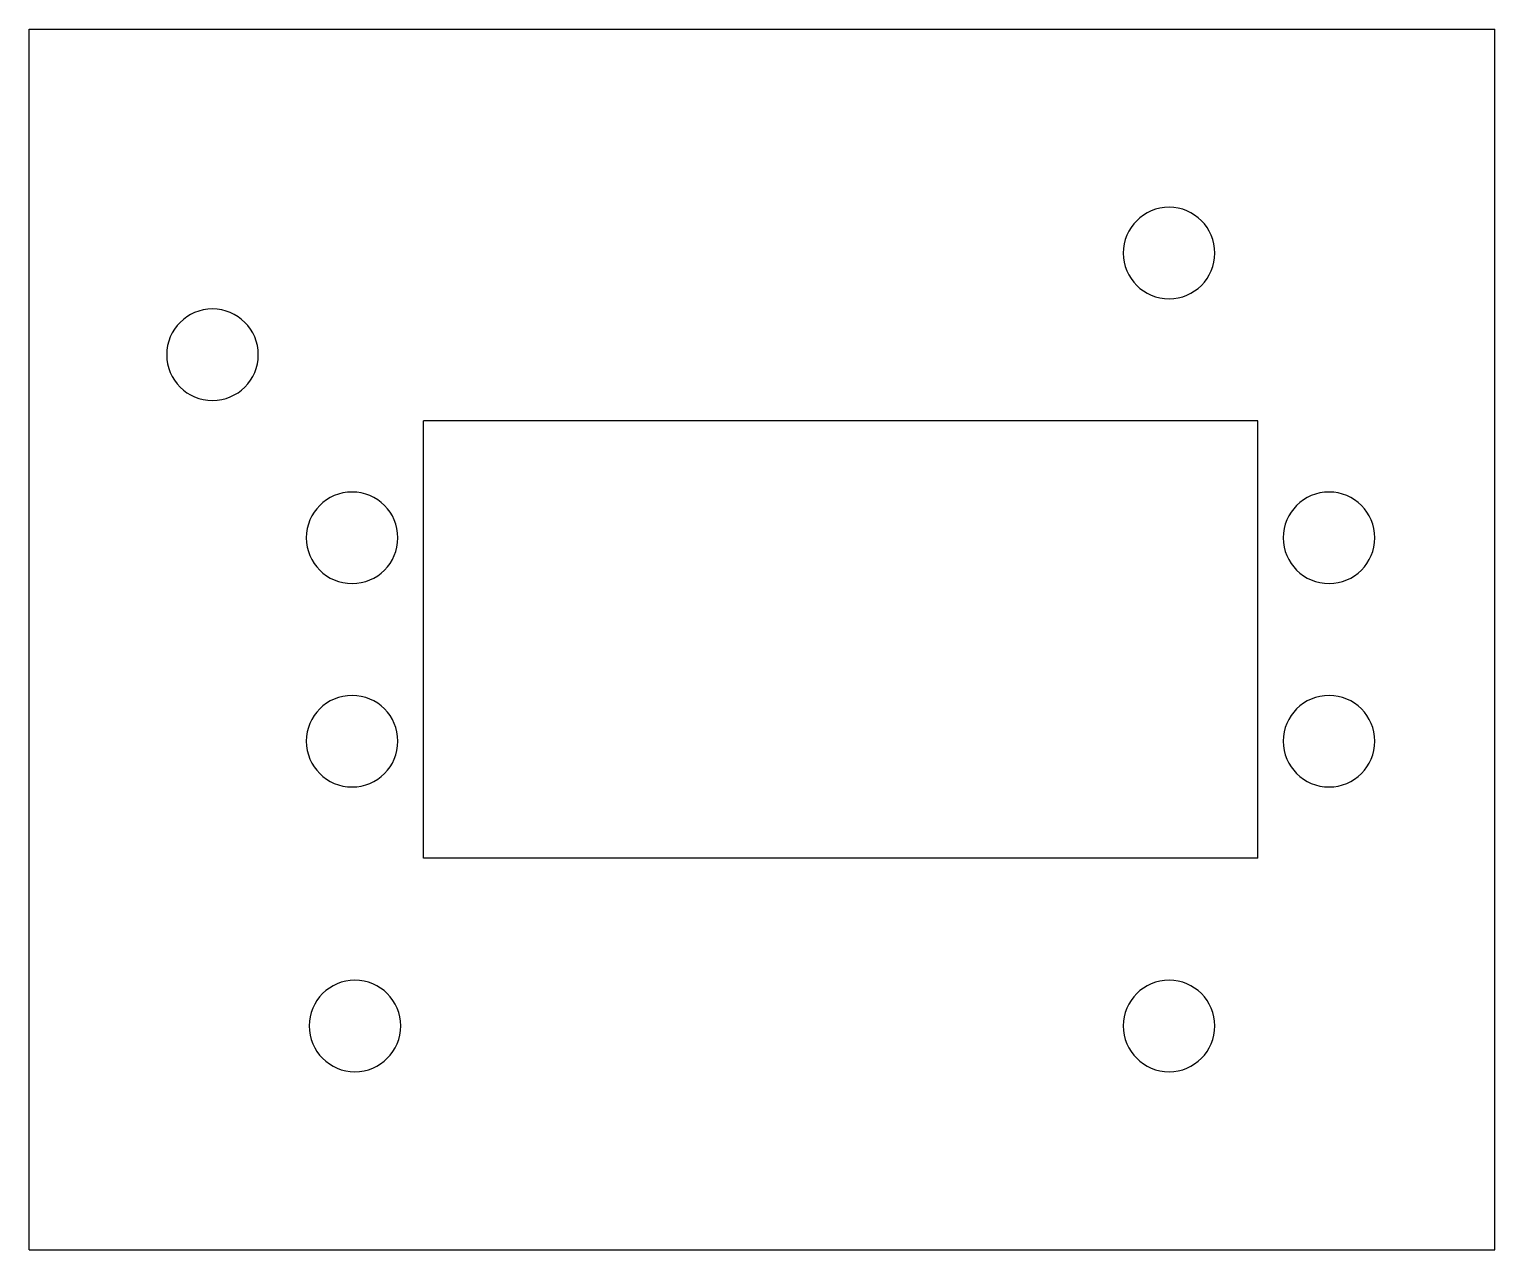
# Model space of a CAD drawing. Header units: millimetres. Extents: x 0 to 72, y 0 to 60.
import ezdxf

# ---------------------------------------------------------------- set-up
doc = ezdxf.new("R2010")
doc.units = ezdxf.units.MM

msp = doc.modelspace()

# ---------------------------------------------------------------- linework, layer by layer
for p, q in [((0, 0), (0, 60)), ((0, 60), (72, 60)), ((72, 0), (72, 60)), ((19.36, 19.25), (19.36, 40.75)), ((60.36, 40.75), (19.36, 40.75)), ((60.36, 19.25), (60.36, 40.75)), ((60.36, 19.25), (19.36, 19.25)), ((0, 0), (72, 0))]:
    msp.add_line(p, q)
for centre, start, end in [((56, 49), 0, 180), ((56, 49), 180, 360), ((9, 44), 0, 180), ((9, 44), 180, 360), ((15.86, 35), 0, 180), ((63.86, 35), 0, 180), ((15.86, 35), 180, 360), ((63.86, 35), 180, 360), ((15.86, 25), 0, 180), ((63.86, 25), 0, 180), ((15.86, 25), 180, 360), ((63.86, 25), 180, 360), ((16, 11), 0, 180), ((56, 11), 0, 180), ((16, 11), 180, 360), ((56, 11), 180, 360)]:
    msp.add_arc(centre, 2.25, start, end)

doc.saveas('drawing.dxf')
